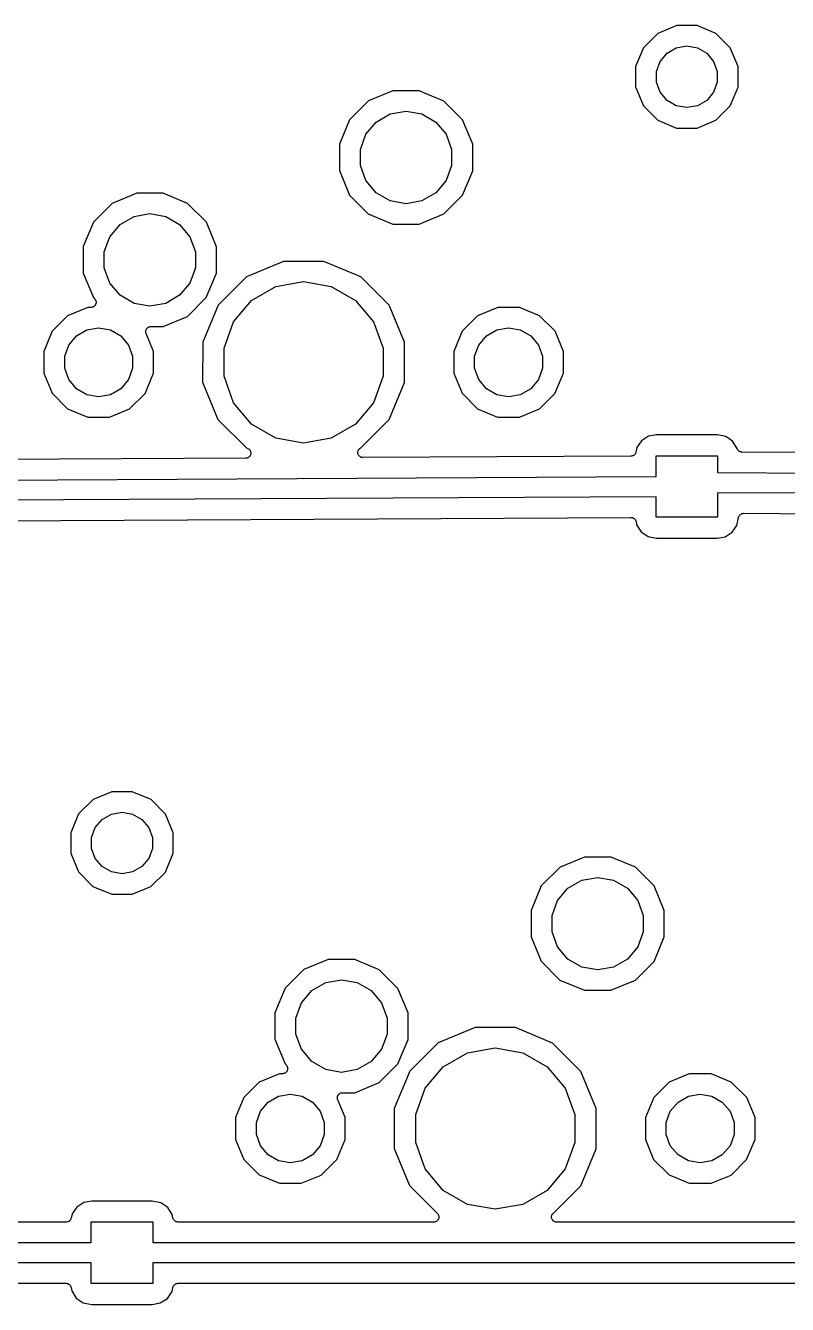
# Model space of a CAD drawing. Extents: x 30 to 169, y -146 to -30.
# Drawn here: x 99.61 to 118.49, y -102.36 to -70.65 of the extents above; entities that cross this region are included whole.
import ezdxf

# ---------------------------------------------------------------- set-up
doc = ezdxf.new("R2010")
doc.units = 0
doc.header["$MEASUREMENT"] = 0
doc.layers.add('BLACK', color=7, linetype='CONTINUOUS')

msp = doc.modelspace()

# ---------------------------------------------------------------- linework, layer by layer
at = {"layer": 'Black'}
for p, q in [((115.748, -70.6498), (115.282, -70.8427)), ((116.254, -70.6502), (115.748, -70.6498)), ((116.72, -70.844), (116.254, -70.6502)), ((115.282, -70.8427), (114.924, -71.1997)), ((117.077, -71.2015), (116.72, -70.844)), ((114.924, -71.1997), (114.73, -71.6663)), ((115.338, -71.5375), (115.508, -71.334)), ((115.508, -71.334), (115.738, -71.2012)), ((115.738, -71.2012), (116, -71.1551)), ((116, -71.1551), (116.262, -71.2012)), ((116.262, -71.2012), (116.492, -71.334)), ((116.492, -71.334), (116.662, -71.5375)), ((117.27, -71.6685), (117.077, -71.2015)), ((114.73, -71.6663), (114.73, -72.1715)), ((115.247, -71.7872), (115.338, -71.5375)), ((116.662, -71.5375), (116.753, -71.7872)), ((117.27, -72.1737), (117.27, -71.6685)), ((115.247, -72.0528), (115.247, -71.7872)), ((116.753, -71.7872), (116.753, -72.0528)), ((108.713, -72.2687), (108.106, -72.5195)), ((109.37, -72.2693), (108.713, -72.2687)), ((109.477, -72.314), (109.37, -72.2693)), ((114.73, -72.1715), (114.923, -72.6385)), ((115.338, -72.3025), (115.247, -72.0528)), ((115.508, -72.506), (115.338, -72.3025)), ((116.662, -72.3025), (116.492, -72.506)), ((116.753, -72.0528), (116.662, -72.3025)), ((117.076, -72.6403), (117.27, -72.1737)), ((108.106, -72.5195), (107.641, -72.9836)), ((109.976, -72.5212), (109.477, -72.314)), ((110.44, -72.986), (109.976, -72.5212)), ((115.738, -72.6388), (115.508, -72.506)), ((116.492, -72.506), (116.262, -72.6388)), ((108.302, -73.0411), (108.648, -72.8418)), ((108.648, -72.8418), (109.04, -72.7726)), ((109.04, -72.7726), (109.432, -72.8418)), ((109.432, -72.8418), (109.778, -73.0411)), ((114.923, -72.6385), (115.28, -72.996)), ((116, -72.6849), (115.738, -72.6388)), ((116.262, -72.6388), (116, -72.6849)), ((116.718, -72.9973), (117.076, -72.6403)), ((107.641, -72.9836), (107.389, -73.5902)), ((108.046, -73.3463), (108.302, -73.0411)), ((109.778, -73.0411), (110.034, -73.3463)), ((110.691, -73.593), (110.44, -72.986)), ((115.28, -72.996), (115.746, -73.1898)), ((115.746, -73.1898), (116.252, -73.1902)), ((116.252, -73.1902), (116.718, -72.9973)), ((107.91, -73.7208), (108.046, -73.3463)), ((110.034, -73.3463), (110.17, -73.7208)), ((107.389, -73.5902), (107.389, -74.247)), ((107.91, -74.1192), (107.91, -73.7208)), ((110.17, -73.7208), (110.17, -74.1192)), ((110.691, -74.2498), (110.691, -73.593)), ((108.046, -74.4937), (107.91, -74.1192)), ((110.17, -74.1192), (110.034, -74.4937)), ((107.389, -74.247), (107.64, -74.854)), ((108.302, -74.7989), (108.046, -74.4937)), ((110.034, -74.4937), (109.778, -74.7989)), ((110.439, -74.8564), (110.691, -74.2498)), ((102.363, -74.8087), (101.756, -75.0595)), ((103.02, -74.8093), (102.363, -74.8087)), ((103.626, -75.0612), (103.02, -74.8093)), ((108.648, -74.9982), (108.302, -74.7989)), ((109.778, -74.7989), (109.432, -74.9982)), ((101.756, -75.0595), (101.291, -75.5236)), ((104.09, -75.526), (103.626, -75.0612)), ((107.64, -74.854), (108.104, -75.3188)), ((109.04, -75.0674), (108.648, -74.9982)), ((109.432, -74.9982), (109.04, -75.0674)), ((109.974, -75.3205), (110.439, -74.8564)), ((101.952, -75.5811), (102.298, -75.3818)), ((102.298, -75.3818), (102.69, -75.3126)), ((102.69, -75.3126), (103.082, -75.3818)), ((103.082, -75.3818), (103.428, -75.5811)), ((108.104, -75.3188), (108.71, -75.5707)), ((109.367, -75.5713), (109.974, -75.3205)), ((101.291, -75.5236), (101.039, -76.1302)), ((101.696, -75.8863), (101.952, -75.5811)), ((103.428, -75.5811), (103.684, -75.8863)), ((104.341, -76.133), (104.09, -75.526)), ((108.71, -75.5707), (109.367, -75.5713)), ((101.56, -76.2608), (101.696, -75.8863)), ((103.684, -75.8863), (103.82, -76.2608)), ((101.039, -76.1302), (101.039, -76.787)), ((101.56, -76.6592), (101.56, -76.2608)), ((103.82, -76.2608), (103.82, -76.6592)), ((104.341, -76.7898), (104.341, -76.133)), ((101.696, -77.0337), (101.56, -76.6592)), ((103.82, -76.6592), (103.684, -77.0337)), ((106.005, -76.4977), (105.085, -76.8778)), ((107, -76.4985), (106.005, -76.4977)), ((107.919, -76.8802), (107, -76.4985)), ((101.039, -76.787), (101.29, -77.394)), ((101.952, -77.3389), (101.696, -77.0337)), ((103.684, -77.0337), (103.428, -77.3389)), ((104.089, -77.3964), (104.341, -76.7898)), ((105.085, -76.8778), (104.38, -77.5809)), ((105.815, -77.1192), (106.5, -76.9985)), ((106.5, -76.9985), (107.185, -77.1192)), ((108.622, -77.5846), (107.919, -76.8802)), ((102.298, -77.5382), (101.952, -77.3389)), ((103.428, -77.3389), (103.082, -77.5382)), ((105.213, -77.4667), (105.815, -77.1192)), ((107.185, -77.1192), (107.787, -77.4667)), ((101.151, -77.6409), (100.651, -77.8473)), ((101.23, -77.6409), (101.151, -77.6409)), ((101.246, -77.6381), (101.23, -77.6409)), ((101.263, -77.6366), (101.246, -77.6381)), ((101.268, -77.6343), (101.263, -77.6366)), ((101.273, -77.6333), (101.268, -77.6343)), ((101.288, -77.625), (101.273, -77.6333)), ((101.303, -77.618), (101.288, -77.625)), ((101.29, -77.394), (101.32, -77.4242)), ((101.307, -77.6141), (101.303, -77.618)), ((101.311, -77.6113), (101.307, -77.6141)), ((101.322, -77.5986), (101.311, -77.6113)), ((101.32, -77.4242), (101.329, -77.4378)), ((101.334, -77.5869), (101.322, -77.5986)), ((101.329, -77.4378), (101.34, -77.4505)), ((101.336, -77.5818), (101.334, -77.5869)), ((101.34, -77.5775), (101.336, -77.5818)), ((101.34, -77.4505), (101.342, -77.4558)), ((101.345, -77.5619), (101.34, -77.5775)), ((101.342, -77.4558), (101.345, -77.4604)), ((101.345, -77.4604), (101.349, -77.4764)), ((101.352, -77.5469), (101.345, -77.5619)), ((101.349, -77.4764), (101.355, -77.492)), ((101.353, -77.5413), (101.352, -77.5469)), ((101.355, -77.5361), (101.353, -77.5413)), ((101.355, -77.492), (101.355, -77.4976)), ((101.355, -77.4976), (101.356, -77.503)), ((101.356, -77.503), (101.355, -77.5195)), ((101.355, -77.5195), (101.355, -77.5361)), ((102.69, -77.6074), (102.298, -77.5382)), ((103.082, -77.5382), (102.69, -77.6074)), ((103.624, -77.8605), (104.089, -77.3964)), ((104.38, -77.5809), (103.999, -78.5002)), ((104.767, -77.9992), (105.213, -77.4667)), ((107.787, -77.4667), (108.233, -77.9992)), ((109.002, -78.5045), (108.622, -77.5846)), ((111.311, -77.6409), (110.811, -77.8473)), ((111.851, -77.6413), (111.311, -77.6409)), ((112.351, -77.8487), (111.851, -77.6413)), ((100.651, -77.8473), (100.269, -78.2292)), ((103.017, -78.1113), (103.624, -77.8605)), ((104.529, -78.6524), (104.767, -77.9992)), ((108.233, -77.9992), (108.471, -78.6524)), ((110.811, -77.8473), (110.429, -78.2292)), ((112.733, -78.2313), (112.351, -77.8487)), ((100.269, -78.2292), (100.061, -78.7285)), ((100.871, -78.3457), (101.128, -78.1974)), ((101.128, -78.1974), (101.42, -78.1458)), ((101.42, -78.1458), (101.712, -78.1974)), ((101.712, -78.1974), (101.969, -78.3457)), ((102.586, -78.2434), (102.588, -78.2297)), ((102.588, -78.2516), (102.586, -78.2434)), ((102.588, -78.2159), (102.591, -78.208)), ((102.588, -78.2297), (102.588, -78.2159)), ((102.588, -78.26), (102.588, -78.2516)), ((102.593, -78.273), (102.588, -78.26)), ((102.591, -78.208), (102.592, -78.1997)), ((102.592, -78.1997), (102.598, -78.1874)), ((102.596, -78.2865), (102.593, -78.273)), ((102.779, -78.7309), (102.596, -78.2865)), ((102.598, -78.1874), (102.603, -78.1744)), ((102.603, -78.1744), (102.608, -78.168)), ((102.608, -78.168), (102.612, -78.1606)), ((102.612, -78.1606), (102.622, -78.1513)), ((102.622, -78.1513), (102.631, -78.1407)), ((102.631, -78.1407), (102.639, -78.1365)), ((102.639, -78.1365), (102.645, -78.1308)), ((102.645, -78.1308), (102.658, -78.1256)), ((102.658, -78.1256), (102.67, -78.1186)), ((102.67, -78.1186), (102.678, -78.1172)), ((102.678, -78.1172), (102.686, -78.114)), ((102.686, -78.114), (102.699, -78.1134)), ((102.699, -78.1134), (102.713, -78.111)), ((102.713, -78.111), (103.017, -78.1113)), ((110.429, -78.2292), (110.221, -78.7285)), ((111.031, -78.3457), (111.288, -78.1974)), ((111.288, -78.1974), (111.58, -78.1458)), ((111.58, -78.1458), (111.872, -78.1974)), ((111.872, -78.1974), (112.129, -78.3457)), ((112.939, -78.7309), (112.733, -78.2313)), ((100.579, -78.8517), (100.68, -78.5729)), ((100.68, -78.5729), (100.871, -78.3457)), ((101.969, -78.3457), (102.16, -78.5729)), ((102.16, -78.5729), (102.261, -78.8517)), ((103.999, -78.5002), (103.998, -79.4955)), ((109.002, -79.2942), (109.002, -78.5045)), ((110.739, -78.8517), (110.84, -78.5729)), ((110.84, -78.5729), (111.031, -78.3457)), ((112.129, -78.3457), (112.32, -78.5729)), ((112.32, -78.5729), (112.421, -78.8517)), ((100.061, -78.7285), (100.061, -79.2691)), ((100.579, -79.1483), (100.579, -78.8517)), ((102.261, -78.8517), (102.261, -79.1483)), ((102.779, -79.2715), (102.779, -78.7309)), ((104.529, -79.3476), (104.529, -78.6524)), ((108.471, -78.6524), (108.471, -79.3476)), ((110.221, -78.7285), (110.221, -79.2691)), ((110.739, -79.1483), (110.739, -78.8517)), ((112.421, -78.8517), (112.421, -79.1483)), ((112.939, -79.2715), (112.939, -78.7309)), ((100.061, -79.2691), (100.267, -79.7687)), ((100.68, -79.4271), (100.579, -79.1483)), ((102.261, -79.1483), (102.16, -79.4271)), ((102.571, -79.7708), (102.779, -79.2715)), ((110.221, -79.2691), (110.427, -79.7687)), ((110.84, -79.4271), (110.739, -79.1483)), ((112.421, -79.1483), (112.32, -79.4271)), ((112.731, -79.7708), (112.939, -79.2715)), ((100.871, -79.6543), (100.68, -79.4271)), ((102.16, -79.4271), (101.969, -79.6543)), ((103.998, -79.4955), (104.378, -80.4154)), ((104.767, -80.0008), (104.529, -79.3476)), ((108.471, -79.3476), (108.233, -80.0008)), ((108.62, -80.4191), (109.001, -79.4998)), ((109.001, -79.4998), (109.002, -79.2942)), ((109.002, -79.2942), (109.002, -79.2942)), ((111.031, -79.6543), (110.84, -79.4271)), ((112.32, -79.4271), (112.129, -79.6543)), ((100.267, -79.7687), (100.649, -80.1513)), ((101.128, -79.8026), (100.871, -79.6543)), ((101.42, -79.8541), (101.128, -79.8026)), ((101.712, -79.8026), (101.42, -79.8541)), ((101.969, -79.6543), (101.712, -79.8026)), ((102.189, -80.1527), (102.571, -79.7708)), ((110.427, -79.7687), (110.809, -80.1513)), ((111.288, -79.8026), (111.031, -79.6543)), ((111.58, -79.8541), (111.288, -79.8026)), ((111.872, -79.8026), (111.58, -79.8541)), ((112.129, -79.6543), (111.872, -79.8026)), ((112.349, -80.1527), (112.731, -79.7708)), ((100.649, -80.1513), (101.149, -80.3587)), ((101.689, -80.3591), (102.189, -80.1527)), ((105.213, -80.5332), (104.767, -80.0008)), ((108.233, -80.0008), (107.787, -80.5332)), ((110.809, -80.1513), (111.309, -80.3587)), ((111.849, -80.3591), (112.349, -80.1527)), ((101.149, -80.3587), (101.689, -80.3591)), ((104.378, -80.4154), (105.081, -81.1198)), ((105.815, -80.8808), (105.213, -80.5332)), ((107.787, -80.5332), (107.185, -80.8808)), ((107.912, -81.1261), (108.62, -80.4191)), ((111.309, -80.3587), (111.849, -80.3591)), ((115.051, -80.8351), (114.877, -80.9468)), ((115.25, -80.7976), (115.051, -80.8351)), ((116.749, -80.7976), (115.25, -80.7976)), ((116.963, -80.8409), (116.749, -80.7976)), ((117.133, -80.9569), (116.963, -80.8409)), ((105.081, -81.1198), (105.117, -81.1349)), ((105.117, -81.1349), (105.133, -81.1451)), ((105.133, -81.1451), (105.15, -81.1545)), ((105.15, -81.1545), (105.152, -81.1569)), ((105.152, -81.1569), (105.155, -81.1587)), ((105.155, -81.1587), (105.166, -81.1737)), ((105.166, -81.1737), (105.178, -81.1881)), ((106.5, -81.0015), (105.815, -80.8808)), ((107.185, -80.8808), (106.5, -81.0015)), ((107.852, -81.1971), (107.858, -81.1783)), ((107.858, -81.1783), (107.859, -81.1764)), ((107.859, -81.1764), (107.86, -81.1741)), ((107.86, -81.1741), (107.872, -81.159)), ((107.872, -81.159), (107.884, -81.1433)), ((107.884, -81.1433), (107.886, -81.142)), ((107.886, -81.142), (107.888, -81.1402)), ((107.888, -81.1402), (107.905, -81.1302)), ((107.905, -81.1302), (107.912, -81.1261)), ((114.761, -81.1165), (114.738, -81.2275)), ((114.877, -80.9468), (114.761, -81.1165)), ((117.247, -81.1343), (117.133, -80.9569)), ((117.251, -81.1448), (117.247, -81.1343)), ((117.258, -81.1646), (117.251, -81.1448)), ((117.259, -81.1654), (117.258, -81.1646)), ((117.259, -81.1665), (117.259, -81.1654)), ((117.273, -81.1824), (117.259, -81.1665)), ((117.287, -81.1986), (117.273, -81.1824)), ((105.069, -81.3792), (98.4043, -81.4141)), ((105.088, -81.3758), (105.069, -81.3792)), ((105.107, -81.3734), (105.088, -81.3758)), ((105.11, -81.3719), (105.107, -81.3734)), ((105.113, -81.3713), (105.11, -81.3719)), ((105.129, -81.3618), (105.113, -81.3713)), ((105.146, -81.353), (105.129, -81.3618)), ((105.148, -81.3507), (105.146, -81.353)), ((105.151, -81.3491), (105.148, -81.3507)), ((105.163, -81.3345), (105.151, -81.3491)), ((105.176, -81.3205), (105.163, -81.3345)), ((105.177, -81.3176), (105.176, -81.3205)), ((105.179, -81.3151), (105.177, -81.3176)), ((105.178, -81.1881), (105.179, -81.1911)), ((105.179, -81.1911), (105.181, -81.1937)), ((105.185, -81.2973), (105.179, -81.3151)), ((105.181, -81.1937), (105.187, -81.2117)), ((105.193, -81.2798), (105.185, -81.2973)), ((105.187, -81.2117), (105.194, -81.2295)), ((105.194, -81.2736), (105.193, -81.2766)), ((105.193, -81.2766), (105.193, -81.2798)), ((105.194, -81.2295), (105.194, -81.2327)), ((105.194, -81.2327), (105.195, -81.2358)), ((105.195, -81.2358), (105.194, -81.2547)), ((105.194, -81.2547), (105.194, -81.2736)), ((107.844, -81.2203), (107.845, -81.218)), ((107.845, -81.24), (107.844, -81.2203)), ((107.845, -81.2156), (107.852, -81.1971)), ((107.845, -81.218), (107.845, -81.2156)), ((107.845, -81.2597), (107.845, -81.24)), ((107.846, -81.262), (107.845, -81.2597)), ((107.846, -81.2644), (107.846, -81.262)), ((107.854, -81.2826), (107.846, -81.2644)), ((107.86, -81.3011), (107.854, -81.2826)), ((107.862, -81.3029), (107.86, -81.3011)), ((107.863, -81.3052), (107.862, -81.3029)), ((107.876, -81.3197), (107.863, -81.3052)), ((107.889, -81.3347), (107.876, -81.3197)), ((107.891, -81.3359), (107.889, -81.3347)), ((107.893, -81.3377), (107.891, -81.3359)), ((107.91, -81.3468), (107.893, -81.3377)), ((107.927, -81.3566), (107.91, -81.3468)), ((107.93, -81.357), (107.927, -81.3566)), ((107.932, -81.3581), (107.93, -81.357)), ((107.951, -81.3607), (107.932, -81.3581)), ((107.971, -81.364), (107.951, -81.3607)), ((114.615, -81.3292), (107.971, -81.364)), ((114.634, -81.3256), (114.615, -81.3292)), ((114.654, -81.3226), (114.634, -81.3256)), ((114.656, -81.3217), (114.654, -81.3226)), ((114.658, -81.3214), (114.656, -81.3217)), ((114.675, -81.3112), (114.658, -81.3214)), ((114.693, -81.3016), (114.675, -81.3112)), ((114.694, -81.3001), (114.693, -81.3016)), ((114.696, -81.2991), (114.694, -81.3001)), ((114.709, -81.2836), (114.696, -81.2991)), ((114.722, -81.2685), (114.709, -81.2836)), ((114.723, -81.2667), (114.722, -81.2685)), ((114.724, -81.2652), (114.723, -81.2667)), ((114.731, -81.2462), (114.724, -81.2652)), ((114.738, -81.2275), (114.731, -81.2462)), ((115.238, -81.834), (115.238, -81.318)), ((115.238, -81.318), (116.762, -81.318)), ((116.762, -81.318), (116.762, -81.7335)), ((117.288, -81.1991), (117.287, -81.1986)), ((117.288, -81.1999), (117.288, -81.1991)), ((117.307, -81.2102), (117.288, -81.1999)), ((117.325, -81.2208), (117.307, -81.2102)), ((117.326, -81.221), (117.325, -81.2208)), ((117.327, -81.2215), (117.326, -81.221)), ((117.347, -81.2249), (117.327, -81.2215)), ((117.368, -81.2287), (117.347, -81.2249)), ((123.917, -81.2634), (117.368, -81.2287)), ((116.762, -81.7335), (134.238, -81.826)), ((97.762, -81.9255), (115.238, -81.834)), ((115.238, -82.334), (97.762, -82.4255)), ((115.238, -82.842), (115.238, -82.334)), ((134.238, -82.326), (116.762, -82.2335)), ((116.762, -82.2335), (116.762, -82.842)), ((117.324, -82.7726), (117.342, -82.7627)), ((117.342, -82.7627), (117.361, -82.7523)), ((117.361, -82.7523), (117.362, -82.7521)), ((117.362, -82.7521), (117.363, -82.7515)), ((117.363, -82.7515), (117.384, -82.7484)), ((117.384, -82.7484), (117.404, -82.7449)), ((117.404, -82.7449), (133.613, -82.8307)), ((98.3652, -82.9303), (114.614, -82.8453)), ((114.614, -82.8453), (114.636, -82.8489)), ((114.636, -82.8489), (114.657, -82.8524)), ((114.657, -82.8524), (114.657, -82.8526)), ((114.657, -82.8526), (114.658, -82.8527)), ((114.658, -82.8527), (114.677, -82.8635)), ((114.677, -82.8635), (114.696, -82.874)), ((114.696, -82.874), (114.696, -82.8743)), ((114.696, -82.8743), (114.696, -82.8745)), ((114.696, -82.8745), (114.71, -82.891)), ((114.71, -82.891), (114.724, -82.9075)), ((114.724, -82.9075), (114.724, -82.9079)), ((114.724, -82.9079), (114.725, -82.9082)), ((114.725, -82.9082), (114.732, -82.9285)), ((114.732, -82.9285), (114.74, -82.9488)), ((114.74, -82.9488), (114.755, -83.0295)), ((114.755, -83.0295), (114.867, -83.2031)), ((116.762, -82.842), (115.238, -82.842)), ((117.123, -83.2132), (117.239, -83.0435)), ((117.239, -83.0435), (117.279, -82.8467)), ((117.279, -82.8467), (117.287, -82.8273)), ((117.287, -82.8273), (117.294, -82.8078)), ((117.294, -82.8078), (117.295, -82.8068)), ((117.295, -82.8056), (117.309, -82.79)), ((117.295, -82.8068), (117.295, -82.8056)), ((117.309, -82.79), (117.322, -82.7742)), ((117.322, -82.7742), (117.323, -82.7736)), ((117.323, -82.7736), (117.324, -82.7726)), ((114.867, -83.2031), (115.037, -83.3191)), ((115.037, -83.3191), (115.251, -83.3624)), ((115.251, -83.3624), (116.75, -83.3624)), ((116.75, -83.3624), (116.949, -83.3249)), ((116.949, -83.3249), (117.123, -83.2132)), ((101.748, -89.6498), (101.282, -89.8427)), ((102.254, -89.6502), (101.748, -89.6498)), ((102.72, -89.844), (102.254, -89.6502)), ((101.282, -89.8427), (100.924, -90.1997)), ((103.077, -90.2015), (102.72, -89.844)), ((100.924, -90.1997), (100.73, -90.6663)), ((101.338, -90.5375), (101.508, -90.334)), ((101.508, -90.334), (101.738, -90.2012)), ((101.738, -90.2012), (102, -90.1551)), ((102, -90.1551), (102.262, -90.2012)), ((102.262, -90.2012), (102.492, -90.334)), ((102.492, -90.334), (102.662, -90.5375)), ((103.27, -90.6685), (103.077, -90.2015)), ((100.73, -90.6663), (100.73, -91.1715)), ((101.247, -90.7872), (101.338, -90.5375)), ((102.662, -90.5375), (102.753, -90.7872)), ((103.27, -91.1737), (103.27, -90.6685)), ((101.247, -91.0528), (101.247, -90.7872)), ((102.753, -90.7872), (102.753, -91.0528)), ((100.73, -91.1715), (100.923, -91.6385)), ((101.338, -91.3025), (101.247, -91.0528)), ((101.508, -91.506), (101.338, -91.3025)), ((102.662, -91.3025), (102.492, -91.506)), ((102.753, -91.0528), (102.662, -91.3025)), ((103.076, -91.6403), (103.27, -91.1737)), ((113.463, -91.2687), (112.856, -91.5195)), ((114.12, -91.2693), (113.463, -91.2687)), ((114.227, -91.314), (114.12, -91.2693)), ((114.726, -91.5212), (114.227, -91.314)), ((100.923, -91.6385), (101.28, -91.996)), ((101.738, -91.6388), (101.508, -91.506)), ((102, -91.6849), (101.738, -91.6388)), ((102.262, -91.6388), (102, -91.6849)), ((102.492, -91.506), (102.262, -91.6388)), ((102.718, -91.9973), (103.076, -91.6403)), ((112.856, -91.5195), (112.391, -91.9836)), ((115.19, -91.986), (114.726, -91.5212)), ((113.052, -92.0411), (113.398, -91.8418)), ((113.398, -91.8418), (113.79, -91.7726)), ((113.79, -91.7726), (114.182, -91.8418)), ((114.182, -91.8418), (114.528, -92.0411)), ((101.28, -91.996), (101.746, -92.1898)), ((101.746, -92.1898), (102.252, -92.1902)), ((102.252, -92.1902), (102.718, -91.9973)), ((112.391, -91.9836), (112.139, -92.5902)), ((112.796, -92.3463), (113.052, -92.0411)), ((114.528, -92.0411), (114.784, -92.3463)), ((115.441, -92.593), (115.19, -91.986)), ((112.139, -92.5902), (112.139, -93.247)), ((112.66, -92.7208), (112.796, -92.3463)), ((114.784, -92.3463), (114.92, -92.7208)), ((115.441, -93.2498), (115.441, -92.593)), ((112.66, -93.1192), (112.66, -92.7208)), ((114.92, -92.7208), (114.92, -93.1192)), ((112.796, -93.4937), (112.66, -93.1192)), ((114.92, -93.1192), (114.784, -93.4937)), ((112.139, -93.247), (112.39, -93.854)), ((113.052, -93.7989), (112.796, -93.4937)), ((114.784, -93.4937), (114.528, -93.7989)), ((115.189, -93.8564), (115.441, -93.2498)), ((107.113, -93.8087), (106.506, -94.0595)), ((107.77, -93.8093), (107.113, -93.8087)), ((108.376, -94.0612), (107.77, -93.8093)), ((112.39, -93.854), (112.854, -94.3188)), ((113.398, -93.9982), (113.052, -93.7989)), ((114.528, -93.7989), (114.182, -93.9982)), ((114.724, -94.3205), (115.189, -93.8564)), ((106.506, -94.0595), (106.041, -94.5236)), ((108.84, -94.526), (108.376, -94.0612)), ((113.79, -94.0674), (113.398, -93.9982)), ((114.182, -93.9982), (113.79, -94.0674)), ((106.702, -94.5811), (107.048, -94.3818)), ((107.048, -94.3818), (107.44, -94.3126)), ((107.44, -94.3126), (107.832, -94.3818)), ((107.832, -94.3818), (108.178, -94.5811)), ((112.854, -94.3188), (113.46, -94.5707)), ((114.117, -94.5713), (114.724, -94.3205)), ((106.041, -94.5236), (105.789, -95.1302)), ((106.446, -94.8863), (106.702, -94.5811)), ((108.178, -94.5811), (108.434, -94.8863)), ((109.091, -95.133), (108.84, -94.526)), ((113.46, -94.5707), (114.117, -94.5713)), ((105.789, -95.1302), (105.789, -95.787)), ((106.31, -95.2608), (106.446, -94.8863)), ((108.434, -94.8863), (108.57, -95.2608)), ((109.091, -95.7898), (109.091, -95.133)), ((106.31, -95.6592), (106.31, -95.2608)), ((108.57, -95.2608), (108.57, -95.6592)), ((106.446, -96.0337), (106.31, -95.6592)), ((108.57, -95.6592), (108.434, -96.0337)), ((110.755, -95.4977), (109.835, -95.8778)), ((111.75, -95.4985), (110.755, -95.4977)), ((112.669, -95.8802), (111.75, -95.4985)), ((105.789, -95.787), (106.04, -96.394)), ((106.702, -96.3389), (106.446, -96.0337)), ((108.434, -96.0337), (108.178, -96.3389)), ((108.839, -96.3964), (109.091, -95.7898)), ((109.835, -95.8778), (109.13, -96.5809)), ((110.565, -96.1192), (111.25, -95.9985)), ((111.25, -95.9985), (111.935, -96.1192)), ((113.372, -96.5846), (112.669, -95.8802)), ((106.04, -96.394), (106.07, -96.4242)), ((107.048, -96.5382), (106.702, -96.3389)), ((108.178, -96.3389), (107.832, -96.5382)), ((108.374, -96.8605), (108.839, -96.3964)), ((109.963, -96.4667), (110.565, -96.1192)), ((111.935, -96.1192), (112.537, -96.4667)), ((105.901, -96.6409), (105.401, -96.8473)), ((105.98, -96.6409), (105.901, -96.6409)), ((105.996, -96.6381), (105.98, -96.6409)), ((106.013, -96.6366), (105.996, -96.6381)), ((106.018, -96.6343), (106.013, -96.6366)), ((106.023, -96.6333), (106.018, -96.6343)), ((106.038, -96.625), (106.023, -96.6333)), ((106.053, -96.618), (106.038, -96.625)), ((106.057, -96.6141), (106.053, -96.618)), ((106.061, -96.6113), (106.057, -96.6141)), ((106.072, -96.5986), (106.061, -96.6113)), ((106.07, -96.4242), (106.079, -96.4378)), ((106.084, -96.5869), (106.072, -96.5986)), ((106.079, -96.4378), (106.09, -96.4505)), ((106.086, -96.5818), (106.084, -96.5869)), ((106.09, -96.5775), (106.086, -96.5818)), ((106.09, -96.4505), (106.092, -96.4558)), ((106.095, -96.5619), (106.09, -96.5775)), ((106.092, -96.4558), (106.095, -96.4604)), ((106.095, -96.4604), (106.099, -96.4764)), ((106.102, -96.5469), (106.095, -96.5619)), ((106.099, -96.4764), (106.105, -96.492)), ((106.103, -96.5413), (106.102, -96.5469)), ((106.105, -96.5361), (106.103, -96.5413)), ((106.105, -96.492), (106.105, -96.4976)), ((106.105, -96.4976), (106.106, -96.503)), ((106.106, -96.503), (106.105, -96.5195)), ((106.105, -96.5195), (106.105, -96.5361)), ((107.44, -96.6074), (107.048, -96.5382)), ((107.832, -96.5382), (107.44, -96.6074)), ((109.13, -96.5809), (108.749, -97.5002)), ((109.517, -96.9992), (109.963, -96.4667)), ((112.537, -96.4667), (112.983, -96.9992)), ((113.752, -97.5045), (113.372, -96.5846)), ((116.061, -96.6409), (115.561, -96.8473)), ((116.601, -96.6413), (116.061, -96.6409)), ((117.101, -96.8487), (116.601, -96.6413)), ((105.401, -96.8473), (105.019, -97.2292)), ((107.767, -97.1113), (108.374, -96.8605)), ((109.279, -97.6524), (109.517, -96.9992)), ((112.983, -96.9992), (113.221, -97.6524)), ((115.561, -96.8473), (115.179, -97.2292)), ((117.483, -97.2313), (117.101, -96.8487)), ((105.019, -97.2292), (104.811, -97.7285)), ((105.43, -97.5729), (105.621, -97.3457)), ((105.621, -97.3457), (105.878, -97.1974)), ((105.878, -97.1974), (106.17, -97.1458)), ((106.17, -97.1458), (106.462, -97.1974)), ((106.462, -97.1974), (106.719, -97.3457)), ((106.719, -97.3457), (106.91, -97.5729)), ((107.336, -97.2434), (107.338, -97.2297)), ((107.338, -97.2516), (107.336, -97.2434)), ((107.338, -97.2159), (107.341, -97.208)), ((107.338, -97.2297), (107.338, -97.2159)), ((107.338, -97.26), (107.338, -97.2516)), ((107.343, -97.273), (107.338, -97.26)), ((107.341, -97.208), (107.342, -97.1997)), ((107.342, -97.1997), (107.348, -97.1874)), ((107.346, -97.2865), (107.343, -97.273)), ((107.529, -97.7309), (107.346, -97.2865)), ((107.348, -97.1874), (107.353, -97.1744)), ((107.353, -97.1744), (107.358, -97.168)), ((107.358, -97.168), (107.362, -97.1606)), ((107.362, -97.1606), (107.372, -97.1513)), ((107.372, -97.1513), (107.381, -97.1407)), ((107.381, -97.1407), (107.389, -97.1365)), ((107.389, -97.1365), (107.395, -97.1308)), ((107.395, -97.1308), (107.408, -97.1256)), ((107.408, -97.1256), (107.42, -97.1186)), ((107.42, -97.1186), (107.428, -97.1172)), ((107.428, -97.1172), (107.436, -97.114)), ((107.436, -97.114), (107.449, -97.1134)), ((107.449, -97.1134), (107.463, -97.111)), ((107.463, -97.111), (107.767, -97.1113)), ((115.179, -97.2292), (114.971, -97.7285)), ((115.59, -97.5729), (115.781, -97.3457)), ((115.781, -97.3457), (116.038, -97.1974)), ((116.038, -97.1974), (116.33, -97.1458)), ((116.33, -97.1458), (116.622, -97.1974)), ((116.622, -97.1974), (116.879, -97.3457)), ((116.879, -97.3457), (117.07, -97.5729)), ((117.689, -97.7309), (117.483, -97.2313)), ((105.329, -97.8517), (105.43, -97.5729)), ((106.91, -97.5729), (107.011, -97.8517)), ((108.749, -97.5002), (108.748, -98.4955)), ((109.279, -98.3476), (109.279, -97.6524)), ((113.221, -97.6524), (113.221, -98.3476)), ((113.752, -98.2942), (113.752, -97.5045)), ((115.489, -97.8517), (115.59, -97.5729)), ((117.07, -97.5729), (117.171, -97.8517)), ((104.811, -97.7285), (104.811, -98.2691)), ((105.329, -98.1483), (105.329, -97.8517)), ((107.011, -97.8517), (107.011, -98.1483)), ((107.529, -98.2715), (107.529, -97.7309)), ((114.971, -97.7285), (114.971, -98.2691)), ((115.489, -98.1483), (115.489, -97.8517)), ((117.171, -97.8517), (117.171, -98.1483)), ((117.689, -98.2715), (117.689, -97.7309)), ((104.811, -98.2691), (105.017, -98.7687)), ((105.43, -98.4271), (105.329, -98.1483)), ((107.011, -98.1483), (106.91, -98.4271)), ((107.321, -98.7708), (107.529, -98.2715)), ((113.751, -98.4998), (113.752, -98.2942)), ((113.752, -98.2942), (113.752, -98.2942)), ((114.971, -98.2691), (115.177, -98.7687)), ((115.59, -98.4271), (115.489, -98.1483)), ((117.171, -98.1483), (117.07, -98.4271)), ((117.481, -98.7708), (117.689, -98.2715)), ((105.621, -98.6543), (105.43, -98.4271)), ((106.91, -98.4271), (106.719, -98.6543)), ((108.748, -98.4955), (109.128, -99.4154)), ((109.517, -99.0008), (109.279, -98.3476)), ((113.221, -98.3476), (112.983, -99.0008)), ((113.37, -99.4191), (113.751, -98.4998)), ((115.781, -98.6543), (115.59, -98.4271)), ((117.07, -98.4271), (116.879, -98.6543)), ((105.017, -98.7687), (105.399, -99.1513)), ((105.878, -98.8026), (105.621, -98.6543)), ((106.17, -98.8541), (105.878, -98.8026)), ((106.462, -98.8026), (106.17, -98.8541)), ((106.719, -98.6543), (106.462, -98.8026)), ((106.939, -99.1527), (107.321, -98.7708)), ((115.177, -98.7687), (115.559, -99.1513)), ((116.038, -98.8026), (115.781, -98.6543)), ((116.33, -98.8541), (116.038, -98.8026)), ((116.622, -98.8026), (116.33, -98.8541)), ((116.879, -98.6543), (116.622, -98.8026)), ((117.099, -99.1527), (117.481, -98.7708)), ((105.399, -99.1513), (105.899, -99.3587)), ((106.439, -99.3591), (106.939, -99.1527)), ((109.963, -99.5332), (109.517, -99.0008)), ((112.983, -99.0008), (112.537, -99.5332)), ((115.559, -99.1513), (116.059, -99.3587)), ((116.599, -99.3591), (117.099, -99.1527)), ((105.899, -99.3587), (106.439, -99.3591)), ((109.128, -99.4154), (109.816, -100.105)), ((110.565, -99.8808), (109.963, -99.5332)), ((112.537, -99.5332), (111.935, -99.8808)), ((112.683, -100.105), (113.37, -99.4191)), ((116.059, -99.3587), (116.599, -99.3591)), ((101.051, -99.8351), (100.877, -99.9468)), ((101.25, -99.7976), (101.051, -99.8351)), ((102.749, -99.7976), (101.25, -99.7976)), ((102.963, -99.8409), (102.749, -99.7976)), ((103.133, -99.9569), (102.963, -99.8409)), ((111.25, -100.002), (110.565, -99.8808)), ((111.935, -99.8808), (111.25, -100.002)), ((100.761, -100.117), (100.74, -100.22)), ((100.877, -99.9468), (100.761, -100.117)), ((103.245, -100.131), (103.133, -99.9569)), ((103.261, -100.218), (103.245, -100.131)), ((109.816, -100.105), (109.826, -100.119)), ((109.826, -100.119), (109.837, -100.131)), ((109.837, -100.131), (109.839, -100.137)), ((109.839, -100.137), (109.842, -100.141)), ((109.842, -100.141), (109.846, -100.157)), ((109.846, -100.157), (109.852, -100.173)), ((109.852, -100.173), (109.852, -100.179)), ((109.852, -100.179), (109.853, -100.184)), ((109.853, -100.184), (109.852, -100.201)), ((109.852, -100.201), (109.852, -100.217)), ((112.646, -100.184), (112.647, -100.178)), ((112.647, -100.2), (112.646, -100.184)), ((112.647, -100.173), (112.653, -100.157)), ((112.647, -100.178), (112.647, -100.173)), ((112.647, -100.217), (112.647, -100.2)), ((112.653, -100.157), (112.657, -100.141)), ((112.657, -100.141), (112.66, -100.137)), ((112.66, -100.137), (112.662, -100.131)), ((112.662, -100.131), (112.673, -100.119)), ((112.673, -100.119), (112.683, -100.105)), ((100.615, -100.322), (93.7722, -100.322)), ((100.636, -100.318), (100.615, -100.322)), ((100.656, -100.315), (100.636, -100.318)), ((100.657, -100.315), (100.656, -100.315)), ((100.659, -100.314), (100.657, -100.315)), ((100.677, -100.304), (100.659, -100.314)), ((100.695, -100.294), (100.677, -100.304)), ((100.696, -100.293), (100.695, -100.294)), ((100.697, -100.292), (100.696, -100.293)), ((100.71, -100.277), (100.697, -100.292)), ((100.724, -100.261), (100.71, -100.277)), ((100.725, -100.258), (100.724, -100.26)), ((100.724, -100.26), (100.724, -100.261)), ((100.732, -100.239), (100.725, -100.258)), ((100.74, -100.22), (100.732, -100.239)), ((101.238, -100.83), (101.238, -100.318)), ((101.238, -100.318), (102.762, -100.318)), ((102.762, -100.318), (102.762, -100.83)), ((103.269, -100.238), (103.261, -100.218)), ((103.276, -100.258), (103.269, -100.238)), ((103.277, -100.259), (103.276, -100.258)), ((103.277, -100.26), (103.277, -100.259)), ((103.291, -100.276), (103.277, -100.26)), ((103.305, -100.292), (103.291, -100.276)), ((103.305, -100.293), (103.305, -100.292)), ((103.306, -100.293), (103.305, -100.293)), ((103.324, -100.304), (103.306, -100.293)), ((103.343, -100.314), (103.324, -100.304)), ((103.344, -100.314), (103.343, -100.314)), ((103.344, -100.315), (103.344, -100.314)), ((103.365, -100.318), (103.344, -100.315)), ((103.386, -100.322), (103.365, -100.318)), ((109.727, -100.322), (103.386, -100.322)), ((109.743, -100.319), (109.727, -100.322)), ((109.759, -100.318), (109.743, -100.319)), ((109.764, -100.315), (109.759, -100.318)), ((109.77, -100.314), (109.764, -100.315)), ((109.784, -100.306), (109.77, -100.314)), ((109.799, -100.299), (109.784, -100.306)), ((109.803, -100.295), (109.799, -100.299)), ((109.808, -100.292), (109.803, -100.295)), ((109.819, -100.28), (109.808, -100.292)), ((109.831, -100.268), (109.819, -100.28)), ((109.833, -100.263), (109.831, -100.268)), ((109.837, -100.258), (109.833, -100.263)), ((109.842, -100.243), (109.837, -100.258)), ((109.849, -100.228), (109.842, -100.243)), ((109.85, -100.222), (109.849, -100.228)), ((109.852, -100.217), (109.85, -100.222)), ((112.649, -100.222), (112.647, -100.217)), ((112.65, -100.228), (112.649, -100.222)), ((112.657, -100.243), (112.65, -100.228)), ((112.662, -100.258), (112.657, -100.243)), ((112.666, -100.263), (112.662, -100.258)), ((112.668, -100.268), (112.666, -100.263)), ((112.68, -100.28), (112.668, -100.268)), ((112.691, -100.292), (112.68, -100.28)), ((112.695, -100.295), (112.691, -100.292)), ((112.699, -100.299), (112.695, -100.295)), ((112.714, -100.306), (112.699, -100.299)), ((112.729, -100.314), (112.714, -100.306)), ((112.734, -100.315), (112.729, -100.314)), ((112.739, -100.318), (112.734, -100.315)), ((112.756, -100.319), (112.739, -100.318)), ((112.772, -100.322), (112.756, -100.319)), ((119.615, -100.322), (112.772, -100.322)), ((83.762, -100.83), (101.238, -100.83)), ((102.762, -100.83), (120.238, -100.83)), ((101.238, -101.33), (83.762, -101.33)), ((101.238, -101.842), (101.238, -101.33)), ((120.238, -101.33), (102.762, -101.33)), ((102.762, -101.33), (102.762, -101.842)), ((84.3845, -101.838), (100.614, -101.838)), ((100.614, -101.838), (100.635, -101.842)), ((100.635, -101.842), (100.656, -101.845)), ((100.656, -101.845), (100.656, -101.846)), ((100.656, -101.846), (100.657, -101.846)), ((100.657, -101.846), (100.676, -101.856)), ((100.676, -101.856), (100.694, -101.867)), ((100.694, -101.867), (100.695, -101.867)), ((100.695, -101.867), (100.695, -101.868)), ((100.695, -101.868), (100.709, -101.884)), ((100.709, -101.884), (100.723, -101.9)), ((100.723, -101.9), (100.723, -101.901)), ((100.723, -101.901), (100.724, -101.901)), ((100.724, -101.901), (100.731, -101.922)), ((100.731, -101.922), (100.739, -101.942)), ((100.739, -101.942), (100.755, -102.029)), ((100.755, -102.029), (100.867, -102.203)), ((102.762, -101.842), (101.238, -101.842)), ((103.123, -102.213), (103.239, -102.043)), ((103.239, -102.043), (103.26, -101.94)), ((103.26, -101.94), (103.268, -101.921)), ((103.268, -101.921), (103.275, -101.901)), ((103.275, -101.901), (103.276, -101.9)), ((103.276, -101.899), (103.29, -101.883)), ((103.276, -101.9), (103.276, -101.899)), ((103.29, -101.883), (103.303, -101.868)), ((103.303, -101.868), (103.304, -101.867)), ((103.304, -101.867), (103.305, -101.866)), ((103.305, -101.866), (103.323, -101.856)), ((103.323, -101.856), (103.341, -101.846)), ((103.341, -101.846), (103.343, -101.845)), ((103.343, -101.845), (103.344, -101.845)), ((103.344, -101.845), (103.364, -101.842)), ((103.364, -101.842), (103.385, -101.838)), ((103.385, -101.838), (119.614, -101.838)), ((100.867, -102.203), (101.037, -102.319)), ((101.037, -102.319), (101.251, -102.362)), ((101.251, -102.362), (102.75, -102.362)), ((102.75, -102.362), (102.949, -102.325)), ((102.949, -102.325), (103.123, -102.213))]:
    msp.add_line(p, q, dxfattribs=at)

doc.saveas('drawing.dxf')
